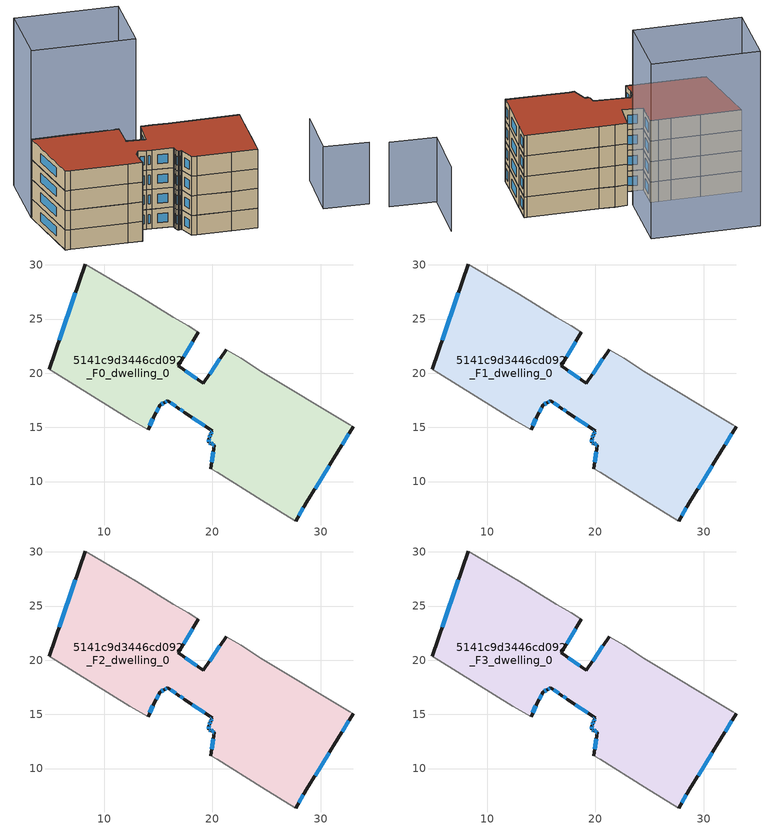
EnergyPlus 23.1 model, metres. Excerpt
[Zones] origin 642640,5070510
5141c9d3446cd092_F0_dwelling_0
 floor ground (EU_floor_Construction): 28.67,8.06 31.58,12.76 32.98,15.07 32.68,15.27 24.47,20.17 22.67,21.37 21.27,22.17 19.17,19.07 16.87,20.67 18.67,23.78 17.77,24.38 16.37,25.18 12.97,27.28 8.27,30.08 4.96,20.38 5.56,19.98 12.36,15.77 14.06,14.77 14.67,16.17 15.17,17.07 15.57,17.27 15.87,17.47 16.87,16.77 17.47,16.37 19.97,14.67 19.87,14.57 19.87,14.37 19.77,14.27 19.77,14.07 19.67,13.97 19.67,13.57 19.77,13.57 19.87,13.47 20.07,13.47 20.07,13.37 20.17,13.37 19.87,11.17 20.47,10.87 24.57,8.26 27.67,6.36 z0
 wall outside (EU_wall_Construction): 18.67,23.78 16.87,20.67 19.17,19.07 21.27,22.17 / 32.98,15.07 31.58,12.76 28.67,8.06 27.67,6.36 / 19.87,11.17 20.17,13.37 20.07,13.37 20.07,13.47 19.87,13.47 19.77,13.57 19.67,13.57 19.67,13.97 19.77,14.07 19.77,14.27 19.87,14.37 19.87,14.57 19.97,14.67 17.47,16.37 16.87,16.77 15.87,17.47 15.57,17.27 15.17,17.07 14.67,16.17 14.06,14.77 / 4.96,20.38 8.27,30.08 z0:3
 wall adiabatic (EU_wall_Construction): 21.27,22.17 22.67,21.37 24.47,20.17 32.68,15.27 32.98,15.07 / 27.67,6.36 24.57,8.26 20.47,10.87 19.87,11.17 / 14.06,14.77 12.36,15.77 5.56,19.98 4.96,20.38 / 8.27,30.08 12.97,27.28 16.37,25.18 17.77,24.38 18.67,23.78 z0:3
 window (EU_Window_Construction): 18.17,22.92 17.36,21.53 / 17.5,20.23 18.54,19.51 / 19.75,19.93 20.69,21.32 / 32.59,14.43 31.96,13.4 / 30.78,11.47 29.47,9.36 / 28.4,7.59 27.95,6.83 / 19.95,11.77 20.09,12.76 / 20.14,13.37 20.1,13.37 / 20.07,13.4 20.07,13.44 / 20.01,13.47 19.92,13.47 / 19.84,13.5 19.8,13.54 / 19.74,13.57 19.7,13.57 / 19.67,13.68 19.67,13.86 / 19.7,14 19.74,14.04 / 19.77,14.12 19.77,14.21 / 19.8,14.3 19.84,14.34 / 19.87,14.42 19.87,14.51 / 19.9,14.6 19.94,14.64 / 19.28,15.14 18.16,15.9 / 17.3,16.48 17.03,16.66 / 16.59,16.97 16.14,17.28 / 15.78,17.42 15.65,17.33 / 15.46,17.22 15.28,17.13 / 15.03,16.83 14.8,16.42 / 14.5,15.79 14.23,15.16 / 5.87,23.05 7.36,27.41 z0.83:2.17
5141c9d3446cd092_F1_dwelling_0
 floor to 5141c9d3446cd092_F0_dwelling_0 (EU_floor_Construction): 28.67,8.06 31.58,12.76 32.98,15.07 32.68,15.27 24.47,20.17 22.67,21.37 21.27,22.17 19.17,19.07 16.87,20.67 18.67,23.78 17.77,24.38 16.37,25.18 12.97,27.28 8.26,30.08 4.96,20.38 5.56,19.98 12.36,15.77 14.06,14.77 14.67,16.17 15.17,17.07 15.57,17.27 15.87,17.47 16.87,16.77 17.47,16.37 19.97,14.67 19.87,14.57 19.87,14.37 19.77,14.27 19.77,14.07 19.67,13.97 19.67,13.57 19.77,13.57 19.87,13.47 20.07,13.47 20.07,13.37 20.17,13.37 19.87,11.17 20.47,10.87 24.57,8.26 27.67,6.36 z3
 wall outside (EU_wall_Construction): 18.67,23.78 16.87,20.67 19.17,19.07 21.27,22.17 / 32.98,15.07 31.58,12.76 28.67,8.06 27.67,6.36 / 19.87,11.17 20.17,13.37 20.07,13.37 20.07,13.47 19.87,13.47 19.77,13.57 19.67,13.57 19.67,13.97 19.77,14.07 19.77,14.27 19.87,14.37 19.87,14.57 19.97,14.67 17.47,16.37 16.87,16.77 15.87,17.47 15.57,17.27 15.17,17.07 14.67,16.17 14.06,14.77 / 4.96,20.38 8.27,30.08 z3:6
 wall adiabatic (EU_wall_Construction): 21.27,22.17 22.67,21.37 24.47,20.17 32.68,15.27 32.98,15.07 / 27.67,6.36 24.57,8.26 20.47,10.87 19.87,11.17 / 14.06,14.77 12.36,15.77 5.56,19.98 4.96,20.38 / 8.27,30.08 12.97,27.28 16.37,25.18 17.77,24.38 18.67,23.78 z3:6
 window (EU_Window_Construction): 18.17,22.92 17.36,21.53 / 17.5,20.23 18.54,19.51 / 19.75,19.93 20.69,21.32 / 32.59,14.43 31.96,13.4 / 30.78,11.47 29.47,9.36 / 28.4,7.59 27.95,6.83 / 19.95,11.77 20.09,12.76 / 20.14,13.37 20.1,13.37 / 20.07,13.4 20.07,13.44 / 20.01,13.47 19.92,13.47 / 19.84,13.5 19.8,13.54 / 19.74,13.57 19.7,13.57 / 19.67,13.68 19.67,13.86 / 19.7,14 19.74,14.04 / 19.77,14.12 19.77,14.21 / 19.8,14.3 19.84,14.34 / 19.87,14.42 19.87,14.51 / 19.9,14.6 19.94,14.64 / 19.28,15.14 18.16,15.9 / 17.3,16.48 17.03,16.66 / 16.59,16.97 16.14,17.28 / 15.78,17.42 15.65,17.33 / 15.46,17.22 15.28,17.13 / 15.03,16.83 14.8,16.42 / 14.5,15.79 14.23,15.16 / 5.87,23.05 7.36,27.41 z3.83:5.17
5141c9d3446cd092_F2_dwelling_0
 floor to 5141c9d3446cd092_F1_dwelling_0 (EU_floor_Construction): 28.67,8.06 31.58,12.76 32.98,15.07 32.68,15.27 24.47,20.17 22.67,21.37 21.27,22.17 19.17,19.07 16.87,20.67 18.67,23.78 17.77,24.38 16.37,25.18 12.97,27.28 8.26,30.08 4.96,20.38 5.56,19.98 12.36,15.77 14.06,14.77 14.67,16.17 15.17,17.07 15.57,17.27 15.87,17.47 16.87,16.77 17.47,16.37 19.97,14.67 19.87,14.57 19.87,14.37 19.77,14.27 19.77,14.07 19.67,13.97 19.67,13.57 19.77,13.57 19.87,13.47 20.07,13.47 20.07,13.37 20.17,13.37 19.87,11.17 20.47,10.87 24.57,8.26 27.67,6.36 z6
 wall outside (EU_wall_Construction): 18.67,23.78 16.87,20.67 19.17,19.07 21.27,22.17 / 32.98,15.07 31.58,12.76 28.67,8.06 27.67,6.36 / 19.87,11.17 20.17,13.37 20.07,13.37 20.07,13.47 19.87,13.47 19.77,13.57 19.67,13.57 19.67,13.97 19.77,14.07 19.77,14.27 19.87,14.37 19.87,14.57 19.97,14.67 17.47,16.37 16.87,16.77 15.87,17.47 15.57,17.27 15.17,17.07 14.67,16.17 14.06,14.77 / 4.96,20.38 8.27,30.08 z6:9
 wall adiabatic (EU_wall_Construction): 21.27,22.17 22.67,21.37 24.47,20.17 32.68,15.27 32.98,15.07 / 27.67,6.36 24.57,8.26 20.47,10.87 19.87,11.17 / 14.06,14.77 12.36,15.77 5.56,19.98 4.96,20.38 / 8.27,30.08 12.97,27.28 16.37,25.18 17.77,24.38 18.67,23.78 z6:9
 window (EU_Window_Construction): 18.17,22.92 17.36,21.53 / 17.5,20.23 18.54,19.51 / 19.75,19.93 20.69,21.32 / 32.59,14.43 31.96,13.4 / 30.78,11.47 29.47,9.36 / 28.4,7.59 27.95,6.83 / 19.95,11.77 20.09,12.76 / 20.14,13.37 20.1,13.37 / 20.07,13.4 20.07,13.44 / 20.01,13.47 19.92,13.47 / 19.84,13.5 19.8,13.54 / 19.74,13.57 19.7,13.57 / 19.67,13.68 19.67,13.86 / 19.7,14 19.74,14.04 / 19.77,14.12 19.77,14.21 / 19.8,14.3 19.84,14.34 / 19.87,14.42 19.87,14.51 / 19.9,14.6 19.94,14.64 / 19.28,15.14 18.16,15.9 / 17.3,16.48 17.03,16.66 / 16.59,16.97 16.14,17.28 / 15.78,17.42 15.65,17.33 / 15.46,17.22 15.28,17.13 / 15.03,16.83 14.8,16.42 / 14.5,15.79 14.23,15.16 / 5.87,23.05 7.36,27.41 z6.83:8.17
5141c9d3446cd092_F3_dwelling_0
 floor to 5141c9d3446cd092_F2_dwelling_0 (EU_floor_Construction): 28.67,8.06 31.58,12.76 32.98,15.07 32.68,15.27 24.47,20.17 22.67,21.37 21.27,22.17 19.17,19.07 16.87,20.67 18.67,23.78 17.77,24.38 16.37,25.18 12.97,27.28 8.26,30.08 4.96,20.38 5.56,19.98 12.36,15.77 14.06,14.77 14.67,16.17 15.17,17.07 15.57,17.27 15.87,17.47 16.87,16.77 17.47,16.37 19.97,14.67 19.87,14.57 19.87,14.37 19.77,14.27 19.77,14.07 19.67,13.97 19.67,13.57 19.77,13.57 19.87,13.47 20.07,13.47 20.07,13.37 20.17,13.37 19.87,11.17 20.47,10.87 24.57,8.26 27.67,6.36 z9
 wall outside (EU_wall_Construction): 18.67,23.78 16.87,20.67 19.17,19.07 21.27,22.17 / 32.98,15.07 31.58,12.76 28.67,8.06 27.67,6.36 / 19.87,11.17 20.17,13.37 20.07,13.37 20.07,13.47 19.87,13.47 19.77,13.57 19.67,13.57 19.67,13.97 19.77,14.07 19.77,14.27 19.87,14.37 19.87,14.57 19.97,14.67 17.47,16.37 16.87,16.77 15.87,17.47 15.57,17.27 15.17,17.07 14.67,16.17 14.06,14.77 / 4.96,20.38 8.27,30.08 z9:12
 wall adiabatic (EU_wall_Construction): 21.27,22.17 22.67,21.37 24.47,20.17 32.68,15.27 32.98,15.07 / 27.67,6.36 24.57,8.26 20.47,10.87 19.87,11.17 / 14.06,14.77 12.36,15.77 5.56,19.98 4.96,20.38 / 8.27,30.08 12.97,27.28 16.37,25.18 17.77,24.38 18.67,23.78 z9:12
 window (EU_Window_Construction): 18.17,22.92 17.36,21.53 / 17.5,20.23 18.54,19.51 / 19.75,19.93 20.69,21.32 / 32.59,14.43 31.96,13.4 / 30.78,11.47 29.47,9.36 / 28.4,7.59 27.95,6.83 / 19.95,11.77 20.09,12.76 / 20.14,13.37 20.1,13.37 / 20.07,13.4 20.07,13.44 / 20.01,13.47 19.92,13.47 / 19.84,13.5 19.8,13.54 / 19.74,13.57 19.7,13.57 / 19.67,13.68 19.67,13.86 / 19.7,14 19.74,14.04 / 19.77,14.12 19.77,14.21 / 19.8,14.3 19.84,14.34 / 19.87,14.42 19.87,14.51 / 19.9,14.6 19.94,14.64 / 19.28,15.14 18.16,15.9 / 17.3,16.48 17.03,16.66 / 16.59,16.97 16.14,17.28 / 15.78,17.42 15.65,17.33 / 15.46,17.22 15.28,17.13 / 15.03,16.83 14.8,16.42 / 14.5,15.79 14.23,15.16 / 5.87,23.05 7.36,27.41 z9.83:11.17
 roof outside (EU_roof_Construction): 24.47,20.17 32.68,15.27 32.98,15.07 31.58,12.76 28.67,8.06 27.67,6.36 24.57,8.26 20.47,10.87 19.87,11.17 20.17,13.37 20.07,13.37 20.07,13.47 19.87,13.47 19.77,13.57 19.67,13.57 19.67,13.97 19.77,14.07 19.77,14.27 19.87,14.37 19.87,14.57 19.97,14.67 17.47,16.37 16.87,16.77 15.87,17.47 15.57,17.27 15.17,17.07 14.67,16.17 14.06,14.77 12.36,15.77 5.56,19.98 4.96,20.38 8.27,30.08 12.97,27.28 16.37,25.18 17.77,24.38 18.67,23.78 16.87,20.67 19.17,19.07 21.27,22.17 22.67,21.37 z12
shading: 43.07,0.52 37.77,3.93 / 37.77,3.93 42.28,10.96 z0:9.4; 8.27,30.08 13.27,38.29 / 13.27,38.29 25.62,30.75 / 25.62,30.75 20.62,22.55 / 20.62,22.55 8.27,30.08 z0:25.5
[Building]
EU S2 Campaign: North Axis=0; Terrain=City; Solar Distribution=FullExterior
[Site:Location]
Lyon-Bron: Latitude=45.75; Longitude=5; Time Zone=1; Elevation=198
[SizingPeriod:WeatherFileDays]
AnnualSizingPeriod: Begin Month=1; Begin Day of Month=1; End Month=12; End Day of Month=31; Day of Week for Start Day=Monday; Use Weather File Daylight Saving Period=No; Use Weather File Rain and Snow Indicators=No
[MATERIAL]
EU_InternalMass_Material: Roughness=MediumRough; Thickness=0.1; Conductivity=1; Density=1800; Specific Heat=900; Thermal Absorptance=0.9; Solar Absorptance=0.7; Visible Absorptance=0.7
[MATERIAL:NOMASS] Roughness=MediumRough; Thermal Absorptance=0.9; Solar Absorptance=0.7; Visible Absorptance=0.7
Name | Thermal Resistance
EU_wall_NoMass | 0.87146
EU_roof_NoMass | 0.842276
EU_floor_NoMass | 0.496999
[WINDOWMATERIAL:SIMPLEGLAZINGSYSTEM]
EU_Window_SimpleGlazing: UFactor=2.2525; Solar Heat Gain Coefficient=0.76; Visible Transmittance=0.76
[CONSTRUCTION]
EU_wall_Construction: EU_wall_NoMass
EU_roof_Construction: EU_roof_NoMass
EU_floor_Construction: EU_floor_NoMass
EU_InternalMass_Construction: EU_InternalMass_Material
EU_Window_Construction: EU_Window_SimpleGlazing
[ZONE] Type=1; Multiplier=1; Ceiling Height=autocalculate; Floor Area=autocalculate; Part of Total Floor Area=Yes
Name | Volume
5141c9d3446cd092_F0_dwelling_0 | 753.611
5141c9d3446cd092_F1_dwelling_0; 5141c9d3446cd092_F2_dwelling_0 | 753.612
5141c9d3446cd092_F3_dwelling_0 | 2260.84
[INTERNALMASS] Construction=EU_InternalMass_Construction; Surface Area=251.203
Name | Zone or ZoneList
5141c9d3446cd092_F0_dwelling_0_EU_InternalMass | 5141c9d3446cd092_F0_dwelling_0
5141c9d3446cd092_F1_dwelling_0_EU_InternalMass | 5141c9d3446cd092_F1_dwelling_0
5141c9d3446cd092_F2_dwelling_0_EU_InternalMass | 5141c9d3446cd092_F2_dwelling_0
5141c9d3446cd092_F3_dwelling_0_EU_InternalMass | 5141c9d3446cd092_F3_dwelling_0
[OTHEREQUIPMENT] Fuel Type=Electricity; Design Level Calculation Method=Watts/Area; Power per Zone Floor Area=1; Fraction Latent=0; Fraction Radiant=0; Fraction Lost=0; Carbon Dioxide Generation Rate=0; EndUse Subcategory=EU_Step8_InternalGains
Name | Zone or ZoneList or Space or SpaceList | Schedule
EU_Step8_InternalGain_5141c9d3446cd092_F0_dwelling_0_f000 | 5141c9d3446cd092_F0_dwelling_0 | EU_Step8_GainSchedule_5141c9d3446cd092_F0_dwelling_0_f000
EU_Step8_InternalGain_5141c9d3446cd092_F1_dwelling_0_f000 | 5141c9d3446cd092_F1_dwelling_0 | EU_Step8_GainSchedule_5141c9d3446cd092_F1_dwelling_0_f000
EU_Step8_InternalGain_5141c9d3446cd092_F2_dwelling_0_f000 | 5141c9d3446cd092_F2_dwelling_0 | EU_Step8_GainSchedule_5141c9d3446cd092_F2_dwelling_0_f000
EU_Step8_InternalGain_5141c9d3446cd092_F3_dwelling_0_f000 | 5141c9d3446cd092_F3_dwelling_0 | EU_Step8_GainSchedule_5141c9d3446cd092_F3_dwelling_0_f000
[ZONEVENTILATION:DESIGNFLOWRATE] Schedule=EU_AlwaysOn; Design Flow Rate Calculation Method=AirChanges/Hour; Air Changes per Hour=0.425; Ventilation Type=Natural; Fan Pressure Rise=0; Fan Total Efficiency=1; Constant Term Coefficient=1; Temperature Term Coefficient=0; Velocity Term Coefficient=0; Velocity Squared Term Coefficient=0; Minimum Indoor Temperature=-100; Maximum Indoor Temperature=100; Delta Temperature=-100; Minimum Outdoor Temperature=-100; Maximum Outdoor Temperature=100; Maximum Wind Speed=40
Name | Zone or ZoneList or Space or SpaceList
EU_ConstantAir_5141c9d3446cd092_F0_dwelling_0 | 5141c9d3446cd092_F0_dwelling_0
EU_ConstantAir_5141c9d3446cd092_F1_dwelling_0 | 5141c9d3446cd092_F1_dwelling_0
EU_ConstantAir_5141c9d3446cd092_F2_dwelling_0 | 5141c9d3446cd092_F2_dwelling_0
EU_ConstantAir_5141c9d3446cd092_F3_dwelling_0 | 5141c9d3446cd092_F3_dwelling_0
[HVACTEMPLATE:THERMOSTAT] Constant Heating Setpoint=20; Constant Cooling Setpoint=50
EU_HeatOnly_5141c9d3446cd092_F0_dwelling_0; EU_HeatOnly_5141c9d3446cd092_F1_dwelling_0; EU_HeatOnly_5141c9d3446cd092_F2_dwelling_0; EU_HeatOnly_5141c9d3446cd092_F3_dwelling_0
[HVACTEMPLATE:ZONE:IDEALLOADSAIRSYSTEM] System Availability Schedule=EU_AlwaysOn; Maximum Heating Supply Air Temperature=50; Minimum Cooling Supply Air Temperature=13; Maximum Heating Supply Air Humidity Ratio=0.0156; Minimum Cooling Supply Air Humidity Ratio=0.0077; Heating Limit=NoLimit; Cooling Limit=NoLimit; Heating Availability Schedule=EU_AlwaysOn; Cooling Availability Schedule=EU_CoolingOff; Dehumidification Control Type=ConstantSensibleHeatRatio; Cooling Sensible Heat Ratio=0.7; Dehumidification Setpoint=60; Humidification Control Type=None; Humidification Setpoint=30; Outdoor Air Method=None; Outdoor Air Flow Rate per Person=0.00944; Outdoor Air Flow Rate per Zone Floor Area=0; Outdoor Air Flow Rate per Zone=0; Demand Controlled Ventilation Type=None; Outdoor Air Economizer Type=NoEconomizer; Heat Recovery Type=None; Sensible Heat Recovery Effectiveness=0.7; Latent Heat Recovery Effectiveness=0.65
Name | Template Thermostat
5141c9d3446cd092_F0_dwelling_0 | EU_HeatOnly_5141c9d3446cd092_F0_dwelling_0
5141c9d3446cd092_F1_dwelling_0 | EU_HeatOnly_5141c9d3446cd092_F1_dwelling_0
5141c9d3446cd092_F2_dwelling_0 | EU_HeatOnly_5141c9d3446cd092_F2_dwelling_0
5141c9d3446cd092_F3_dwelling_0 | EU_HeatOnly_5141c9d3446cd092_F3_dwelling_0
[SIZING:ZONE] Zone Cooling Design Supply Air Temperature Input Method=SupplyAirTemperature; Zone Cooling Design Supply Air Temperature=13; Zone Heating Design Supply Air Temperature Input Method=SupplyAirTemperature; Zone Heating Design Supply Air Temperature=50; Zone Cooling Design Supply Air Humidity Ratio=0.008; Zone Heating Design Supply Air Humidity Ratio=0.008; Cooling Design Air Flow Method=DesignDay; Cooling Design Air Flow Rate=0; Cooling Minimum Air Flow per Zone Floor Area=0.000762; Cooling Minimum Air Flow=0; Cooling Minimum Air Flow Fraction=0.2; Heating Design Air Flow Method=DesignDay; Heating Design Air Flow Rate=0; Heating Maximum Air Flow per Zone Floor Area=0.002032; Heating Maximum Air Flow=0.141576; Heating Maximum Air Flow Fraction=0.3; Account for Dedicated Outdoor Air System=No; Dedicated Outdoor Air System Control Strategy=NeutralSupplyAir; Dedicated Outdoor Air Low Setpoint Temperature for Design=autosize; Dedicated Outdoor Air High Setpoint Temperature for Design=autosize; Zone Load Sizing Method=Sensible Load Only No Latent Load; Zone Latent Cooling Design Supply Air Humidity Ratio Input Method=HumidityRatioDifference; Zone Cooling Design Supply Air Humidity Ratio Difference=0.005; Zone Latent Heating Design Supply Air Humidity Ratio Input Method=HumidityRatioDifference; Zone Humidification Design Supply Air Humidity Ratio Difference=0.005
5141c9d3446cd092_F0_dwelling_0; 5141c9d3446cd092_F1_dwelling_0; 5141c9d3446cd092_F2_dwelling_0; 5141c9d3446cd092_F3_dwelling_0
[SCHEDULE:CONSTANT]
Name | Hourly Value
EU_AlwaysOn | 1
EU_CoolingOff | 0
[SCHEDULE:FILE] Column Number=1; Rows to Skip at Top=0; Number of Hours of Data=8760; Column Separator=Comma; Interpolate to Timestep=No; Minutes per Item=60; Adjust Schedule for Daylight Savings=Yes
Name | File
EU_Step8_GainSchedule_5141c9d3446cd092_F0_dwelling_0_f000 | ../../schedules/5141c9d3446cd092/5141c9d3446cd092_F0_dwelling_0_f000_gain.csv
EU_Step8_GainSchedule_5141c9d3446cd092_F1_dwelling_0_f000 | ../../schedules/5141c9d3446cd092/5141c9d3446cd092_F1_dwelling_0_f000_gain.csv
EU_Step8_GainSchedule_5141c9d3446cd092_F2_dwelling_0_f000 | ../../schedules/5141c9d3446cd092/5141c9d3446cd092_F2_dwelling_0_f000_gain.csv
EU_Step8_GainSchedule_5141c9d3446cd092_F3_dwelling_0_f000 | ../../schedules/5141c9d3446cd092/5141c9d3446cd092_F3_dwelling_0_f000_gain.csv
